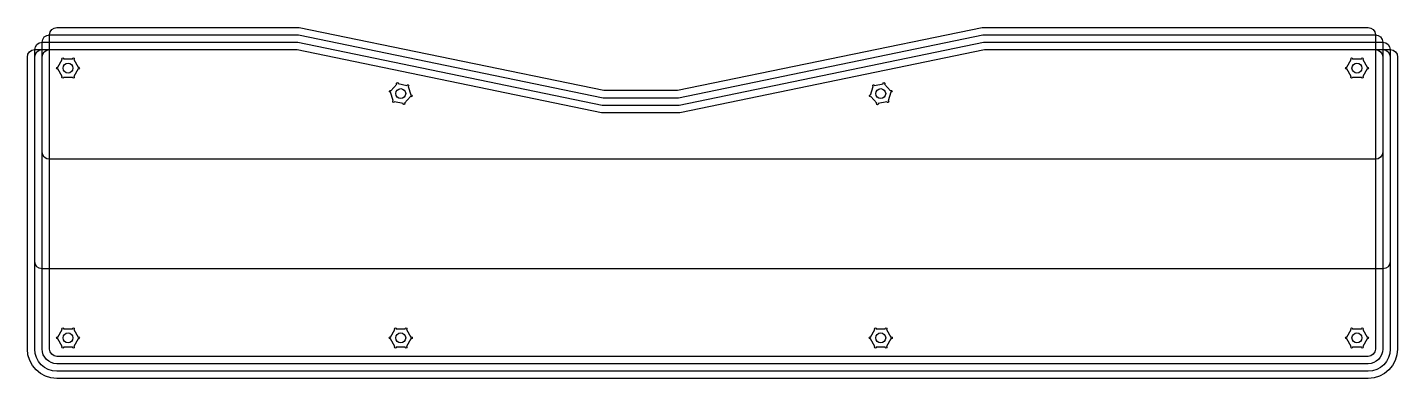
# Model space of a CAD drawing. Header units: millimetres. Extents: x 134 to 506, y -365 to -270.
import ezdxf

# ---------------------------------------------------------------- set-up
doc = ezdxf.new("R2010")
doc.units = ezdxf.units.MM
doc.header["$MEASUREMENT"] = 0
for name, color, linetype, lineweight in [('Feet 1', 7, 'Continuous', 0), ('Feet 2', 7, 'Continuous', 0), ('Middle', 7, 'Continuous', 0), ('Top 1', 7, 'Continuous', 0), ('Top 2', 7, 'Continuous', 0), ('Top 3', 7, 'Continuous', 0)]:
    doc.layers.add(name, color=color, linetype=linetype, lineweight=lineweight)

msp = doc.modelspace()

# ---------------------------------------------------------------- linework, layer by layer
at = {"layer": 'Feet 1', "color": 18, "lineweight": 25, "true_color": 0x000000}
for centre in [(145.43, -280.8), (494.52, -280.8), (235.53, -287.7), (365.53, -287.71)]:
    msp.add_circle(centre, 1.35, dxfattribs=at)
msp.add_open_spline([(501.52, -275.8), (501.52, -275.8), (393.61, -275.8), (393.61, -275.8), (393.61, -275.8), (311.14, -292.8), (311.14, -292.8), (311.14, -292.8), (289.92, -292.8), (289.92, -292.8), (289.92, -292.8), (207.46, -275.8), (207.46, -275.8), (207.46, -275.8), (138.43, -275.8), (138.43, -275.8), (137.33, -275.8), (136.43, -276.69), (136.43, -277.8), (136.43, -277.8), (136.43, -333.13), (136.43, -333.13), (136.43, -334.24), (137.33, -335.13), (138.43, -335.13), (138.43, -335.13), (501.52, -335.13), (501.52, -335.13), (502.63, -335.13), (503.52, -334.24), (503.52, -333.13), (503.52, -333.13), (503.52, -277.8), (503.52, -277.8), (503.52, -276.69), (502.63, -275.8), (501.52, -275.8)], degree=3, knots=[0, 0, 0, 0, 1, 1, 1, 2, 2, 2, 3, 3, 3, 4, 4, 4, 5, 5, 5, 6, 6, 6, 7, 7, 7, 8, 8, 8, 9, 9, 9, 10, 10, 10, 11, 11, 11, 12, 12, 12, 12], dxfattribs=at)
at = {"layer": 'Feet 2', "color": 18, "lineweight": 25, "true_color": 0x000000}
for centre in [(145.43, -280.8), (494.52, -280.8), (235.53, -287.7), (365.53, -287.71)]:
    msp.add_circle(centre, 1.35, dxfattribs=at)
msp.add_open_spline([(499.52, -275.8), (499.52, -275.8), (393.61, -275.8), (393.61, -275.8), (393.61, -275.8), (311.14, -292.8), (311.14, -292.8), (311.14, -292.8), (289.92, -292.8), (289.92, -292.8), (289.92, -292.8), (207.46, -275.8), (207.46, -275.8), (207.46, -275.8), (140.43, -275.8), (140.43, -275.8), (139.33, -275.8), (138.43, -276.69), (138.43, -277.8), (138.43, -277.8), (138.43, -303.46), (138.43, -303.46), (138.43, -304.57), (139.33, -305.46), (140.43, -305.46), (140.43, -305.46), (499.52, -305.46), (499.52, -305.46), (500.63, -305.46), (501.52, -304.57), (501.52, -303.46), (501.52, -303.46), (501.52, -277.8), (501.52, -277.8), (501.52, -276.69), (500.63, -275.8), (499.52, -275.8)], degree=3, knots=[0, 0, 0, 0, 1, 1, 1, 2, 2, 2, 3, 3, 3, 4, 4, 4, 5, 5, 5, 6, 6, 6, 7, 7, 7, 8, 8, 8, 9, 9, 9, 10, 10, 10, 11, 11, 11, 12, 12, 12, 12], dxfattribs=at)
at = {"layer": 'Middle', "color": 18, "lineweight": 25, "true_color": 0x000000}
for centre in [(145.43, -280.8), (494.52, -280.8), (235.53, -287.7), (365.53, -287.71), (145.43, -353.8), (235.53, -353.8), (365.53, -353.8), (494.52, -353.8)]:
    msp.add_circle(centre, 1.35, dxfattribs=at)
msp.add_open_spline([(503.52, -275.8), (503.52, -275.8), (393.61, -275.8), (393.61, -275.8), (393.61, -275.8), (311.14, -292.8), (311.14, -292.8), (311.14, -292.8), (289.92, -292.8), (289.92, -292.8), (289.92, -292.8), (207.46, -275.8), (207.46, -275.8), (207.46, -275.8), (136.43, -275.8), (136.43, -275.8), (135.33, -275.8), (134.43, -276.69), (134.43, -277.8), (134.43, -277.8), (134.43, -356.8), (134.43, -356.8), (134.43, -361.22), (138.02, -364.8), (142.43, -364.8), (142.43, -364.8), (497.52, -364.8), (497.52, -364.8), (501.94, -364.8), (505.52, -361.22), (505.52, -356.8), (505.52, -356.8), (505.52, -277.8), (505.52, -277.8), (505.52, -276.69), (504.63, -275.8), (503.52, -275.8)], degree=3, knots=[0, 0, 0, 0, 1, 1, 1, 2, 2, 2, 3, 3, 3, 4, 4, 4, 5, 5, 5, 6, 6, 6, 7, 7, 7, 8, 8, 8, 9, 9, 9, 10, 10, 10, 11, 11, 11, 12, 12, 12, 12], dxfattribs=at)
at = {"layer": 'Top 1', "color": 18, "lineweight": 25, "true_color": 0x000000}
for centre in [(145.43, -280.8), (494.52, -280.8), (235.53, -287.7), (365.53, -287.71), (145.43, -353.8), (235.53, -353.8), (365.53, -353.8), (494.52, -353.8)]:
    msp.add_circle(centre, 1.35, dxfattribs=at)
msp.add_open_spline([(497.52, -269.8), (497.52, -269.8), (392.99, -269.8), (392.99, -269.8), (392.99, -269.8), (310.53, -286.8), (310.53, -286.8), (310.53, -286.8), (290.53, -286.8), (290.53, -286.8), (290.53, -286.8), (208.07, -269.8), (208.07, -269.8), (208.07, -269.8), (142.43, -269.8), (142.43, -269.8), (141.33, -269.8), (140.43, -270.69), (140.43, -271.8), (140.43, -271.8), (140.43, -356.8), (140.43, -356.8), (140.43, -357.9), (141.33, -358.8), (142.43, -358.8), (142.43, -358.8), (497.52, -358.8), (497.52, -358.8), (498.63, -358.8), (499.52, -357.9), (499.52, -356.8), (499.52, -356.8), (499.52, -271.8), (499.52, -271.8), (499.52, -270.69), (498.63, -269.8), (497.52, -269.8)], degree=3, knots=[0, 0, 0, 0, 1, 1, 1, 2, 2, 2, 3, 3, 3, 4, 4, 4, 5, 5, 5, 6, 6, 6, 7, 7, 7, 8, 8, 8, 9, 9, 9, 10, 10, 10, 11, 11, 11, 12, 12, 12, 12], dxfattribs=at)
at = {"layer": 'Top 2', "color": 18, "lineweight": 25, "true_color": 0x000000}
for points, knots in [([(499.52, -271.8), (499.52, -271.8), (393.2, -271.8), (393.2, -271.8), (393.2, -271.8), (310.74, -288.8), (310.74, -288.8), (310.74, -288.8), (290.33, -288.8), (290.33, -288.8), (290.33, -288.8), (207.87, -271.8), (207.87, -271.8), (207.87, -271.8), (140.43, -271.8), (140.43, -271.8), (139.33, -271.8), (138.43, -272.69), (138.43, -273.8), (138.43, -273.8), (138.43, -356.8), (138.43, -356.8), (138.43, -359.01), (140.23, -360.8), (142.43, -360.8), (142.43, -360.8), (497.52, -360.8), (497.52, -360.8), (499.73, -360.8), (501.52, -359.01), (501.52, -356.8), (501.52, -356.8), (501.52, -273.8), (501.52, -273.8), (501.52, -272.69), (500.63, -271.8), (499.52, -271.8)], [0, 0, 0, 0, 1, 1, 1, 2, 2, 2, 3, 3, 3, 4, 4, 4, 5, 5, 5, 6, 6, 6, 7, 7, 7, 8, 8, 8, 9, 9, 9, 10, 10, 10, 11, 11, 11, 12, 12, 12, 12]), ([(148.32, -280.55), (148.28, -280.55), (148.24, -280.56), (148.2, -280.58), (148.2, -280.58), (147, -278.51), (147, -278.51), (147.08, -278.47), (147.13, -278.39), (147.13, -278.3), (147.13, -278.16), (147.02, -278.05), (146.88, -278.05), (146.74, -278.05), (146.63, -278.16), (146.63, -278.3), (146.63, -278.3), (144.24, -278.3), (144.24, -278.3), (144.24, -278.16), (144.13, -278.05), (143.99, -278.05), (143.85, -278.05), (143.74, -278.16), (143.74, -278.3), (143.74, -278.39), (143.79, -278.47), (143.87, -278.51), (143.87, -278.51), (142.67, -280.58), (142.67, -280.58), (142.63, -280.56), (142.59, -280.55), (142.55, -280.55), (142.41, -280.55), (142.3, -280.66), (142.3, -280.8), (142.3, -280.94), (142.41, -281.05), (142.55, -281.05), (142.59, -281.05), (142.63, -281.03), (142.67, -281.01), (142.67, -281.01), (143.87, -283.08), (143.87, -283.08), (143.79, -283.13), (143.74, -283.21), (143.74, -283.3), (143.74, -283.44), (143.85, -283.55), (143.99, -283.55), (144.13, -283.55), (144.24, -283.44), (144.24, -283.3), (144.24, -283.3), (146.63, -283.3), (146.63, -283.3), (146.63, -283.44), (146.74, -283.55), (146.88, -283.55), (147.02, -283.55), (147.13, -283.44), (147.13, -283.3), (147.13, -283.21), (147.08, -283.13), (147, -283.08), (147, -283.08), (148.2, -281.01), (148.2, -281.01), (148.24, -281.03), (148.28, -281.05), (148.32, -281.05), (148.46, -281.05), (148.57, -280.94), (148.57, -280.8), (148.57, -280.66), (148.46, -280.55), (148.32, -280.55)], [0, 0, 0, 0, 1, 1, 1, 2, 2, 2, 3, 3, 3, 4, 4, 4, 5, 5, 5, 6, 6, 6, 7, 7, 7, 8, 8, 8, 9, 9, 9, 10, 10, 10, 11, 11, 11, 12, 12, 12, 13, 13, 13, 14, 14, 14, 15, 15, 15, 16, 16, 16, 17, 17, 17, 18, 18, 18, 19, 19, 19, 20, 20, 20, 21, 21, 21, 22, 22, 22, 23, 23, 23, 24, 24, 24, 25, 25, 25, 26, 26, 26, 26]), ([(497.41, -280.55), (497.36, -280.55), (497.32, -280.56), (497.29, -280.58), (497.29, -280.58), (496.09, -278.51), (496.09, -278.51), (496.16, -278.47), (496.22, -278.39), (496.22, -278.3), (496.22, -278.16), (496.1, -278.05), (495.97, -278.05), (495.83, -278.05), (495.72, -278.16), (495.72, -278.3), (495.72, -278.3), (493.33, -278.3), (493.33, -278.3), (493.33, -278.16), (493.22, -278.05), (493.08, -278.05), (492.94, -278.05), (492.83, -278.16), (492.83, -278.3), (492.83, -278.39), (492.88, -278.47), (492.96, -278.51), (492.96, -278.51), (491.76, -280.58), (491.76, -280.58), (491.72, -280.56), (491.68, -280.55), (491.64, -280.55), (491.5, -280.55), (491.39, -280.66), (491.39, -280.8), (491.39, -280.94), (491.5, -281.05), (491.64, -281.05), (491.68, -281.05), (491.72, -281.03), (491.76, -281.01), (491.76, -281.01), (492.96, -283.08), (492.96, -283.08), (492.88, -283.13), (492.83, -283.21), (492.83, -283.3), (492.83, -283.44), (492.94, -283.55), (493.08, -283.55), (493.22, -283.55), (493.33, -283.44), (493.33, -283.3), (493.33, -283.3), (495.72, -283.3), (495.72, -283.3), (495.72, -283.44), (495.83, -283.55), (495.97, -283.55), (496.1, -283.55), (496.22, -283.44), (496.22, -283.3), (496.22, -283.21), (496.16, -283.13), (496.09, -283.08), (496.09, -283.08), (497.29, -281.01), (497.29, -281.01), (497.32, -281.03), (497.36, -281.05), (497.41, -281.05), (497.55, -281.05), (497.66, -280.94), (497.66, -280.8), (497.66, -280.66), (497.55, -280.55), (497.41, -280.55)], [0, 0, 0, 0, 1, 1, 1, 2, 2, 2, 3, 3, 3, 4, 4, 4, 5, 5, 5, 6, 6, 6, 7, 7, 7, 8, 8, 8, 9, 9, 9, 10, 10, 10, 11, 11, 11, 12, 12, 12, 13, 13, 13, 14, 14, 14, 15, 15, 15, 16, 16, 16, 17, 17, 17, 18, 18, 18, 19, 19, 19, 20, 20, 20, 21, 21, 21, 22, 22, 22, 23, 23, 23, 24, 24, 24, 25, 25, 25, 26, 26, 26, 26]), ([(238.41, -288.06), (238.36, -288.05), (238.32, -288.05), (238.28, -288.07), (238.28, -288.07), (237.54, -285.79), (237.54, -285.79), (237.62, -285.76), (237.69, -285.7), (237.71, -285.61), (237.74, -285.47), (237.65, -285.34), (237.52, -285.31), (237.38, -285.28), (237.25, -285.37), (237.22, -285.5), (237.22, -285.5), (234.88, -285.01), (234.88, -285.01), (234.91, -284.87), (234.83, -284.74), (234.69, -284.71), (234.56, -284.68), (234.42, -284.77), (234.4, -284.9), (234.38, -284.99), (234.41, -285.08), (234.48, -285.14), (234.48, -285.14), (232.87, -286.92), (232.87, -286.92), (232.84, -286.89), (232.8, -286.87), (232.76, -286.86), (232.63, -286.83), (232.49, -286.91), (232.46, -287.05), (232.43, -287.18), (232.52, -287.32), (232.66, -287.35), (232.7, -287.36), (232.74, -287.35), (232.78, -287.34), (232.78, -287.34), (233.52, -289.61), (233.52, -289.61), (233.44, -289.64), (233.37, -289.7), (233.36, -289.79), (233.33, -289.93), (233.41, -290.06), (233.55, -290.09), (233.68, -290.12), (233.82, -290.03), (233.84, -289.9), (233.84, -289.9), (236.18, -290.4), (236.18, -290.4), (236.15, -290.53), (236.24, -290.66), (236.37, -290.69), (236.51, -290.72), (236.64, -290.63), (236.67, -290.5), (236.69, -290.41), (236.65, -290.32), (236.59, -290.26), (236.59, -290.26), (238.19, -288.48), (238.19, -288.48), (238.22, -288.51), (238.26, -288.54), (238.3, -288.55), (238.44, -288.57), (238.57, -288.49), (238.6, -288.35), (238.63, -288.22), (238.54, -288.09), (238.41, -288.06)], [0, 0, 0, 0, 1, 1, 1, 2, 2, 2, 3, 3, 3, 4, 4, 4, 5, 5, 5, 6, 6, 6, 7, 7, 7, 8, 8, 8, 9, 9, 9, 10, 10, 10, 11, 11, 11, 12, 12, 12, 13, 13, 13, 14, 14, 14, 15, 15, 15, 16, 16, 16, 17, 17, 17, 18, 18, 18, 19, 19, 19, 20, 20, 20, 21, 21, 21, 22, 22, 22, 23, 23, 23, 24, 24, 24, 25, 25, 25, 26, 26, 26, 26]), ([(368.3, -286.86), (368.26, -286.87), (368.22, -286.9), (368.19, -286.93), (368.19, -286.93), (366.59, -285.15), (366.59, -285.15), (366.65, -285.09), (366.69, -285), (366.67, -284.91), (366.64, -284.78), (366.51, -284.69), (366.37, -284.72), (366.24, -284.75), (366.15, -284.88), (366.18, -285.02), (366.18, -285.02), (363.84, -285.51), (363.84, -285.51), (363.82, -285.38), (363.68, -285.29), (363.55, -285.32), (363.41, -285.35), (363.33, -285.48), (363.36, -285.62), (363.37, -285.71), (363.44, -285.77), (363.52, -285.8), (363.52, -285.8), (362.78, -288.08), (362.78, -288.08), (362.74, -288.06), (362.7, -288.06), (362.66, -288.06), (362.52, -288.09), (362.43, -288.23), (362.46, -288.36), (362.49, -288.5), (362.63, -288.58), (362.76, -288.55), (362.8, -288.54), (362.84, -288.52), (362.87, -288.49), (362.87, -288.49), (364.48, -290.27), (364.48, -290.27), (364.41, -290.33), (364.38, -290.42), (364.4, -290.51), (364.42, -290.64), (364.56, -290.73), (364.69, -290.7), (364.83, -290.67), (364.91, -290.54), (364.88, -290.4), (364.88, -290.4), (367.22, -289.91), (367.22, -289.91), (367.25, -290.04), (367.38, -290.13), (367.52, -290.1), (367.65, -290.07), (367.74, -289.94), (367.71, -289.8), (367.69, -289.71), (367.62, -289.65), (367.54, -289.62), (367.54, -289.62), (368.28, -287.34), (368.28, -287.34), (368.32, -287.36), (368.36, -287.36), (368.41, -287.35), (368.54, -287.32), (368.63, -287.19), (368.6, -287.06), (368.57, -286.92), (368.44, -286.84), (368.3, -286.86)], [0, 0, 0, 0, 1, 1, 1, 2, 2, 2, 3, 3, 3, 4, 4, 4, 5, 5, 5, 6, 6, 6, 7, 7, 7, 8, 8, 8, 9, 9, 9, 10, 10, 10, 11, 11, 11, 12, 12, 12, 13, 13, 13, 14, 14, 14, 15, 15, 15, 16, 16, 16, 17, 17, 17, 18, 18, 18, 19, 19, 19, 20, 20, 20, 21, 21, 21, 22, 22, 22, 23, 23, 23, 24, 24, 24, 25, 25, 25, 26, 26, 26, 26]), ([(148.32, -353.55), (148.28, -353.55), (148.24, -353.56), (148.2, -353.58), (148.2, -353.58), (147, -351.51), (147, -351.51), (147.08, -351.47), (147.13, -351.39), (147.13, -351.3), (147.13, -351.16), (147.02, -351.05), (146.88, -351.05), (146.74, -351.05), (146.63, -351.16), (146.63, -351.3), (146.63, -351.3), (144.24, -351.3), (144.24, -351.3), (144.24, -351.16), (144.13, -351.05), (143.99, -351.05), (143.85, -351.05), (143.74, -351.16), (143.74, -351.3), (143.74, -351.39), (143.79, -351.47), (143.87, -351.51), (143.87, -351.51), (142.67, -353.58), (142.67, -353.58), (142.63, -353.56), (142.59, -353.55), (142.55, -353.55), (142.41, -353.55), (142.3, -353.66), (142.3, -353.8), (142.3, -353.94), (142.41, -354.05), (142.55, -354.05), (142.59, -354.05), (142.63, -354.03), (142.67, -354.01), (142.67, -354.01), (143.87, -356.08), (143.87, -356.08), (143.79, -356.13), (143.74, -356.21), (143.74, -356.3), (143.74, -356.44), (143.85, -356.55), (143.99, -356.55), (144.13, -356.55), (144.24, -356.44), (144.24, -356.3), (144.24, -356.3), (146.63, -356.3), (146.63, -356.3), (146.63, -356.44), (146.74, -356.55), (146.88, -356.55), (147.02, -356.55), (147.13, -356.44), (147.13, -356.3), (147.13, -356.21), (147.08, -356.13), (147, -356.08), (147, -356.08), (148.2, -354.01), (148.2, -354.01), (148.24, -354.03), (148.28, -354.05), (148.32, -354.05), (148.46, -354.05), (148.57, -353.94), (148.57, -353.8), (148.57, -353.66), (148.46, -353.55), (148.32, -353.55)], [0, 0, 0, 0, 1, 1, 1, 2, 2, 2, 3, 3, 3, 4, 4, 4, 5, 5, 5, 6, 6, 6, 7, 7, 7, 8, 8, 8, 9, 9, 9, 10, 10, 10, 11, 11, 11, 12, 12, 12, 13, 13, 13, 14, 14, 14, 15, 15, 15, 16, 16, 16, 17, 17, 17, 18, 18, 18, 19, 19, 19, 20, 20, 20, 21, 21, 21, 22, 22, 22, 23, 23, 23, 24, 24, 24, 25, 25, 25, 26, 26, 26, 26]), ([(238.42, -353.55), (238.37, -353.55), (238.33, -353.56), (238.3, -353.58), (238.3, -353.58), (237.1, -351.51), (237.1, -351.51), (237.17, -351.47), (237.23, -351.39), (237.23, -351.3), (237.23, -351.16), (237.11, -351.05), (236.98, -351.05), (236.84, -351.05), (236.73, -351.16), (236.73, -351.3), (236.73, -351.3), (234.34, -351.3), (234.34, -351.3), (234.34, -351.16), (234.23, -351.05), (234.09, -351.05), (233.95, -351.05), (233.84, -351.16), (233.84, -351.3), (233.84, -351.39), (233.89, -351.47), (233.97, -351.51), (233.97, -351.51), (232.77, -353.58), (232.77, -353.58), (232.73, -353.56), (232.69, -353.55), (232.65, -353.55), (232.51, -353.55), (232.4, -353.66), (232.4, -353.8), (232.4, -353.94), (232.51, -354.05), (232.65, -354.05), (232.69, -354.05), (232.73, -354.03), (232.77, -354.01), (232.77, -354.01), (233.97, -356.08), (233.97, -356.08), (233.89, -356.13), (233.84, -356.21), (233.84, -356.3), (233.84, -356.44), (233.95, -356.55), (234.09, -356.55), (234.23, -356.55), (234.34, -356.44), (234.34, -356.3), (234.34, -356.3), (236.73, -356.3), (236.73, -356.3), (236.73, -356.44), (236.84, -356.55), (236.98, -356.55), (237.11, -356.55), (237.23, -356.44), (237.23, -356.3), (237.23, -356.21), (237.17, -356.13), (237.1, -356.08), (237.1, -356.08), (238.3, -354.01), (238.3, -354.01), (238.33, -354.03), (238.37, -354.05), (238.42, -354.05), (238.56, -354.05), (238.67, -353.94), (238.67, -353.8), (238.67, -353.66), (238.56, -353.55), (238.42, -353.55)], [0, 0, 0, 0, 1, 1, 1, 2, 2, 2, 3, 3, 3, 4, 4, 4, 5, 5, 5, 6, 6, 6, 7, 7, 7, 8, 8, 8, 9, 9, 9, 10, 10, 10, 11, 11, 11, 12, 12, 12, 13, 13, 13, 14, 14, 14, 15, 15, 15, 16, 16, 16, 17, 17, 17, 18, 18, 18, 19, 19, 19, 20, 20, 20, 21, 21, 21, 22, 22, 22, 23, 23, 23, 24, 24, 24, 25, 25, 25, 26, 26, 26, 26]), ([(368.42, -353.55), (368.37, -353.55), (368.33, -353.56), (368.3, -353.58), (368.3, -353.58), (367.1, -351.51), (367.1, -351.51), (367.17, -351.47), (367.23, -351.39), (367.23, -351.3), (367.23, -351.16), (367.11, -351.05), (366.98, -351.05), (366.84, -351.05), (366.73, -351.16), (366.73, -351.3), (366.73, -351.3), (364.34, -351.3), (364.34, -351.3), (364.34, -351.16), (364.23, -351.05), (364.09, -351.05), (363.95, -351.05), (363.84, -351.16), (363.84, -351.3), (363.84, -351.39), (363.89, -351.47), (363.97, -351.51), (363.97, -351.51), (362.77, -353.58), (362.77, -353.58), (362.73, -353.56), (362.69, -353.55), (362.65, -353.55), (362.51, -353.55), (362.4, -353.66), (362.4, -353.8), (362.4, -353.94), (362.51, -354.05), (362.65, -354.05), (362.69, -354.05), (362.73, -354.03), (362.77, -354.01), (362.77, -354.01), (363.97, -356.08), (363.97, -356.08), (363.89, -356.13), (363.84, -356.21), (363.84, -356.3), (363.84, -356.44), (363.95, -356.55), (364.09, -356.55), (364.23, -356.55), (364.34, -356.44), (364.34, -356.3), (364.34, -356.3), (366.73, -356.3), (366.73, -356.3), (366.73, -356.44), (366.84, -356.55), (366.98, -356.55), (367.11, -356.55), (367.23, -356.44), (367.23, -356.3), (367.23, -356.21), (367.17, -356.13), (367.1, -356.08), (367.1, -356.08), (368.3, -354.01), (368.3, -354.01), (368.33, -354.03), (368.37, -354.05), (368.42, -354.05), (368.56, -354.05), (368.67, -353.94), (368.67, -353.8), (368.67, -353.66), (368.56, -353.55), (368.42, -353.55)], [0, 0, 0, 0, 1, 1, 1, 2, 2, 2, 3, 3, 3, 4, 4, 4, 5, 5, 5, 6, 6, 6, 7, 7, 7, 8, 8, 8, 9, 9, 9, 10, 10, 10, 11, 11, 11, 12, 12, 12, 13, 13, 13, 14, 14, 14, 15, 15, 15, 16, 16, 16, 17, 17, 17, 18, 18, 18, 19, 19, 19, 20, 20, 20, 21, 21, 21, 22, 22, 22, 23, 23, 23, 24, 24, 24, 25, 25, 25, 26, 26, 26, 26]), ([(497.41, -353.55), (497.36, -353.55), (497.32, -353.56), (497.29, -353.58), (497.29, -353.58), (496.09, -351.51), (496.09, -351.51), (496.16, -351.47), (496.22, -351.39), (496.22, -351.3), (496.22, -351.16), (496.1, -351.05), (495.97, -351.05), (495.83, -351.05), (495.72, -351.16), (495.72, -351.3), (495.72, -351.3), (493.33, -351.3), (493.33, -351.3), (493.33, -351.16), (493.22, -351.05), (493.08, -351.05), (492.94, -351.05), (492.83, -351.16), (492.83, -351.3), (492.83, -351.39), (492.88, -351.47), (492.96, -351.51), (492.96, -351.51), (491.76, -353.58), (491.76, -353.58), (491.72, -353.56), (491.68, -353.55), (491.64, -353.55), (491.5, -353.55), (491.39, -353.66), (491.39, -353.8), (491.39, -353.94), (491.5, -354.05), (491.64, -354.05), (491.68, -354.05), (491.72, -354.03), (491.76, -354.01), (491.76, -354.01), (492.96, -356.08), (492.96, -356.08), (492.88, -356.13), (492.83, -356.21), (492.83, -356.3), (492.83, -356.44), (492.94, -356.55), (493.08, -356.55), (493.22, -356.55), (493.33, -356.44), (493.33, -356.3), (493.33, -356.3), (495.72, -356.3), (495.72, -356.3), (495.72, -356.44), (495.83, -356.55), (495.97, -356.55), (496.1, -356.55), (496.22, -356.44), (496.22, -356.3), (496.22, -356.21), (496.16, -356.13), (496.09, -356.08), (496.09, -356.08), (497.29, -354.01), (497.29, -354.01), (497.32, -354.03), (497.36, -354.05), (497.41, -354.05), (497.55, -354.05), (497.66, -353.94), (497.66, -353.8), (497.66, -353.66), (497.55, -353.55), (497.41, -353.55)], [0, 0, 0, 0, 1, 1, 1, 2, 2, 2, 3, 3, 3, 4, 4, 4, 5, 5, 5, 6, 6, 6, 7, 7, 7, 8, 8, 8, 9, 9, 9, 10, 10, 10, 11, 11, 11, 12, 12, 12, 13, 13, 13, 14, 14, 14, 15, 15, 15, 16, 16, 16, 17, 17, 17, 18, 18, 18, 19, 19, 19, 20, 20, 20, 21, 21, 21, 22, 22, 22, 23, 23, 23, 24, 24, 24, 25, 25, 25, 26, 26, 26, 26])]:
    msp.add_open_spline(points, degree=3, knots=knots, dxfattribs=at)
at = {"layer": 'Top 3', "color": 18, "lineweight": 25, "true_color": 0x000000}
for points, knots in [([(501.52, -273.8), (501.52, -273.8), (393.4, -273.8), (393.4, -273.8), (393.4, -273.8), (310.94, -290.8), (310.94, -290.8), (310.94, -290.8), (290.12, -290.8), (290.12, -290.8), (290.12, -290.8), (207.66, -273.8), (207.66, -273.8), (207.66, -273.8), (138.43, -273.8), (138.43, -273.8), (137.33, -273.8), (136.43, -274.69), (136.43, -275.8), (136.43, -275.8), (136.43, -356.8), (136.43, -356.8), (136.43, -360.11), (139.12, -362.8), (142.43, -362.8), (142.43, -362.8), (497.52, -362.8), (497.52, -362.8), (500.84, -362.8), (503.52, -360.11), (503.52, -356.8), (503.52, -356.8), (503.52, -275.8), (503.52, -275.8), (503.52, -274.69), (502.63, -273.8), (501.52, -273.8)], [0, 0, 0, 0, 1, 1, 1, 2, 2, 2, 3, 3, 3, 4, 4, 4, 5, 5, 5, 6, 6, 6, 7, 7, 7, 8, 8, 8, 9, 9, 9, 10, 10, 10, 11, 11, 11, 12, 12, 12, 12]), ([(148.32, -280.55), (148.28, -280.55), (148.24, -280.56), (148.2, -280.58), (148.2, -280.58), (147, -278.51), (147, -278.51), (147.08, -278.47), (147.13, -278.39), (147.13, -278.3), (147.13, -278.16), (147.02, -278.05), (146.88, -278.05), (146.74, -278.05), (146.63, -278.16), (146.63, -278.3), (146.63, -278.3), (144.24, -278.3), (144.24, -278.3), (144.24, -278.16), (144.13, -278.05), (143.99, -278.05), (143.85, -278.05), (143.74, -278.16), (143.74, -278.3), (143.74, -278.39), (143.79, -278.47), (143.87, -278.51), (143.87, -278.51), (142.67, -280.58), (142.67, -280.58), (142.63, -280.56), (142.59, -280.55), (142.55, -280.55), (142.41, -280.55), (142.3, -280.66), (142.3, -280.8), (142.3, -280.94), (142.41, -281.05), (142.55, -281.05), (142.59, -281.05), (142.63, -281.03), (142.67, -281.01), (142.67, -281.01), (143.87, -283.08), (143.87, -283.08), (143.79, -283.13), (143.74, -283.21), (143.74, -283.3), (143.74, -283.44), (143.85, -283.55), (143.99, -283.55), (144.13, -283.55), (144.24, -283.44), (144.24, -283.3), (144.24, -283.3), (146.63, -283.3), (146.63, -283.3), (146.63, -283.44), (146.74, -283.55), (146.88, -283.55), (147.02, -283.55), (147.13, -283.44), (147.13, -283.3), (147.13, -283.21), (147.08, -283.13), (147, -283.08), (147, -283.08), (148.2, -281.01), (148.2, -281.01), (148.24, -281.03), (148.28, -281.05), (148.32, -281.05), (148.46, -281.05), (148.57, -280.94), (148.57, -280.8), (148.57, -280.66), (148.46, -280.55), (148.32, -280.55)], [0, 0, 0, 0, 1, 1, 1, 2, 2, 2, 3, 3, 3, 4, 4, 4, 5, 5, 5, 6, 6, 6, 7, 7, 7, 8, 8, 8, 9, 9, 9, 10, 10, 10, 11, 11, 11, 12, 12, 12, 13, 13, 13, 14, 14, 14, 15, 15, 15, 16, 16, 16, 17, 17, 17, 18, 18, 18, 19, 19, 19, 20, 20, 20, 21, 21, 21, 22, 22, 22, 23, 23, 23, 24, 24, 24, 25, 25, 25, 26, 26, 26, 26]), ([(497.41, -280.55), (497.36, -280.55), (497.32, -280.56), (497.29, -280.58), (497.29, -280.58), (496.09, -278.51), (496.09, -278.51), (496.16, -278.47), (496.22, -278.39), (496.22, -278.3), (496.22, -278.16), (496.1, -278.05), (495.97, -278.05), (495.83, -278.05), (495.72, -278.16), (495.72, -278.3), (495.72, -278.3), (493.33, -278.3), (493.33, -278.3), (493.33, -278.16), (493.22, -278.05), (493.08, -278.05), (492.94, -278.05), (492.83, -278.16), (492.83, -278.3), (492.83, -278.39), (492.88, -278.47), (492.96, -278.51), (492.96, -278.51), (491.76, -280.58), (491.76, -280.58), (491.72, -280.56), (491.68, -280.55), (491.64, -280.55), (491.5, -280.55), (491.39, -280.66), (491.39, -280.8), (491.39, -280.94), (491.5, -281.05), (491.64, -281.05), (491.68, -281.05), (491.72, -281.03), (491.76, -281.01), (491.76, -281.01), (492.96, -283.08), (492.96, -283.08), (492.88, -283.13), (492.83, -283.21), (492.83, -283.3), (492.83, -283.44), (492.94, -283.55), (493.08, -283.55), (493.22, -283.55), (493.33, -283.44), (493.33, -283.3), (493.33, -283.3), (495.72, -283.3), (495.72, -283.3), (495.72, -283.44), (495.83, -283.55), (495.97, -283.55), (496.1, -283.55), (496.22, -283.44), (496.22, -283.3), (496.22, -283.21), (496.16, -283.13), (496.09, -283.08), (496.09, -283.08), (497.29, -281.01), (497.29, -281.01), (497.32, -281.03), (497.36, -281.05), (497.41, -281.05), (497.55, -281.05), (497.66, -280.94), (497.66, -280.8), (497.66, -280.66), (497.55, -280.55), (497.41, -280.55)], [0, 0, 0, 0, 1, 1, 1, 2, 2, 2, 3, 3, 3, 4, 4, 4, 5, 5, 5, 6, 6, 6, 7, 7, 7, 8, 8, 8, 9, 9, 9, 10, 10, 10, 11, 11, 11, 12, 12, 12, 13, 13, 13, 14, 14, 14, 15, 15, 15, 16, 16, 16, 17, 17, 17, 18, 18, 18, 19, 19, 19, 20, 20, 20, 21, 21, 21, 22, 22, 22, 23, 23, 23, 24, 24, 24, 25, 25, 25, 26, 26, 26, 26]), ([(238.41, -288.06), (238.36, -288.05), (238.32, -288.05), (238.28, -288.07), (238.28, -288.07), (237.54, -285.79), (237.54, -285.79), (237.62, -285.76), (237.69, -285.7), (237.71, -285.61), (237.74, -285.47), (237.65, -285.34), (237.52, -285.31), (237.38, -285.28), (237.25, -285.37), (237.22, -285.5), (237.22, -285.5), (234.88, -285.01), (234.88, -285.01), (234.91, -284.87), (234.83, -284.74), (234.69, -284.71), (234.56, -284.68), (234.42, -284.77), (234.4, -284.9), (234.38, -284.99), (234.41, -285.08), (234.48, -285.14), (234.48, -285.14), (232.87, -286.92), (232.87, -286.92), (232.84, -286.89), (232.8, -286.87), (232.76, -286.86), (232.63, -286.83), (232.49, -286.91), (232.46, -287.05), (232.43, -287.18), (232.52, -287.32), (232.66, -287.35), (232.7, -287.36), (232.74, -287.35), (232.78, -287.34), (232.78, -287.34), (233.52, -289.61), (233.52, -289.61), (233.44, -289.64), (233.37, -289.7), (233.36, -289.79), (233.33, -289.93), (233.41, -290.06), (233.55, -290.09), (233.68, -290.12), (233.82, -290.03), (233.84, -289.9), (233.84, -289.9), (236.18, -290.4), (236.18, -290.4), (236.15, -290.53), (236.24, -290.66), (236.37, -290.69), (236.51, -290.72), (236.64, -290.63), (236.67, -290.5), (236.69, -290.41), (236.65, -290.32), (236.59, -290.26), (236.59, -290.26), (238.19, -288.48), (238.19, -288.48), (238.22, -288.51), (238.26, -288.54), (238.3, -288.55), (238.44, -288.57), (238.57, -288.49), (238.6, -288.35), (238.63, -288.22), (238.54, -288.09), (238.41, -288.06)], [0, 0, 0, 0, 1, 1, 1, 2, 2, 2, 3, 3, 3, 4, 4, 4, 5, 5, 5, 6, 6, 6, 7, 7, 7, 8, 8, 8, 9, 9, 9, 10, 10, 10, 11, 11, 11, 12, 12, 12, 13, 13, 13, 14, 14, 14, 15, 15, 15, 16, 16, 16, 17, 17, 17, 18, 18, 18, 19, 19, 19, 20, 20, 20, 21, 21, 21, 22, 22, 22, 23, 23, 23, 24, 24, 24, 25, 25, 25, 26, 26, 26, 26]), ([(368.3, -286.86), (368.26, -286.87), (368.22, -286.9), (368.19, -286.93), (368.19, -286.93), (366.59, -285.15), (366.59, -285.15), (366.65, -285.09), (366.69, -285), (366.67, -284.91), (366.64, -284.78), (366.51, -284.69), (366.37, -284.72), (366.24, -284.75), (366.15, -284.88), (366.18, -285.02), (366.18, -285.02), (363.84, -285.51), (363.84, -285.51), (363.82, -285.38), (363.68, -285.29), (363.55, -285.32), (363.41, -285.35), (363.33, -285.48), (363.36, -285.62), (363.37, -285.71), (363.44, -285.77), (363.52, -285.8), (363.52, -285.8), (362.78, -288.08), (362.78, -288.08), (362.74, -288.06), (362.7, -288.06), (362.66, -288.06), (362.52, -288.09), (362.43, -288.23), (362.46, -288.36), (362.49, -288.5), (362.63, -288.58), (362.76, -288.55), (362.8, -288.54), (362.84, -288.52), (362.87, -288.49), (362.87, -288.49), (364.48, -290.27), (364.48, -290.27), (364.41, -290.33), (364.38, -290.42), (364.4, -290.51), (364.42, -290.64), (364.56, -290.73), (364.69, -290.7), (364.83, -290.67), (364.91, -290.54), (364.88, -290.4), (364.88, -290.4), (367.22, -289.91), (367.22, -289.91), (367.25, -290.04), (367.38, -290.13), (367.52, -290.1), (367.65, -290.07), (367.74, -289.94), (367.71, -289.8), (367.69, -289.71), (367.62, -289.65), (367.54, -289.62), (367.54, -289.62), (368.28, -287.34), (368.28, -287.34), (368.32, -287.36), (368.36, -287.36), (368.41, -287.35), (368.54, -287.32), (368.63, -287.19), (368.6, -287.06), (368.57, -286.92), (368.44, -286.84), (368.3, -286.86)], [0, 0, 0, 0, 1, 1, 1, 2, 2, 2, 3, 3, 3, 4, 4, 4, 5, 5, 5, 6, 6, 6, 7, 7, 7, 8, 8, 8, 9, 9, 9, 10, 10, 10, 11, 11, 11, 12, 12, 12, 13, 13, 13, 14, 14, 14, 15, 15, 15, 16, 16, 16, 17, 17, 17, 18, 18, 18, 19, 19, 19, 20, 20, 20, 21, 21, 21, 22, 22, 22, 23, 23, 23, 24, 24, 24, 25, 25, 25, 26, 26, 26, 26]), ([(148.32, -353.55), (148.28, -353.55), (148.24, -353.56), (148.2, -353.58), (148.2, -353.58), (147, -351.51), (147, -351.51), (147.08, -351.47), (147.13, -351.39), (147.13, -351.3), (147.13, -351.16), (147.02, -351.05), (146.88, -351.05), (146.74, -351.05), (146.63, -351.16), (146.63, -351.3), (146.63, -351.3), (144.24, -351.3), (144.24, -351.3), (144.24, -351.16), (144.13, -351.05), (143.99, -351.05), (143.85, -351.05), (143.74, -351.16), (143.74, -351.3), (143.74, -351.39), (143.79, -351.47), (143.87, -351.51), (143.87, -351.51), (142.67, -353.58), (142.67, -353.58), (142.63, -353.56), (142.59, -353.55), (142.55, -353.55), (142.41, -353.55), (142.3, -353.66), (142.3, -353.8), (142.3, -353.94), (142.41, -354.05), (142.55, -354.05), (142.59, -354.05), (142.63, -354.03), (142.67, -354.01), (142.67, -354.01), (143.87, -356.08), (143.87, -356.08), (143.79, -356.13), (143.74, -356.21), (143.74, -356.3), (143.74, -356.44), (143.85, -356.55), (143.99, -356.55), (144.13, -356.55), (144.24, -356.44), (144.24, -356.3), (144.24, -356.3), (146.63, -356.3), (146.63, -356.3), (146.63, -356.44), (146.74, -356.55), (146.88, -356.55), (147.02, -356.55), (147.13, -356.44), (147.13, -356.3), (147.13, -356.21), (147.08, -356.13), (147, -356.08), (147, -356.08), (148.2, -354.01), (148.2, -354.01), (148.24, -354.03), (148.28, -354.05), (148.32, -354.05), (148.46, -354.05), (148.57, -353.94), (148.57, -353.8), (148.57, -353.66), (148.46, -353.55), (148.32, -353.55)], [0, 0, 0, 0, 1, 1, 1, 2, 2, 2, 3, 3, 3, 4, 4, 4, 5, 5, 5, 6, 6, 6, 7, 7, 7, 8, 8, 8, 9, 9, 9, 10, 10, 10, 11, 11, 11, 12, 12, 12, 13, 13, 13, 14, 14, 14, 15, 15, 15, 16, 16, 16, 17, 17, 17, 18, 18, 18, 19, 19, 19, 20, 20, 20, 21, 21, 21, 22, 22, 22, 23, 23, 23, 24, 24, 24, 25, 25, 25, 26, 26, 26, 26]), ([(238.42, -353.55), (238.37, -353.55), (238.33, -353.56), (238.3, -353.58), (238.3, -353.58), (237.1, -351.51), (237.1, -351.51), (237.17, -351.47), (237.23, -351.39), (237.23, -351.3), (237.23, -351.16), (237.11, -351.05), (236.98, -351.05), (236.84, -351.05), (236.73, -351.16), (236.73, -351.3), (236.73, -351.3), (234.34, -351.3), (234.34, -351.3), (234.34, -351.16), (234.23, -351.05), (234.09, -351.05), (233.95, -351.05), (233.84, -351.16), (233.84, -351.3), (233.84, -351.39), (233.89, -351.47), (233.97, -351.51), (233.97, -351.51), (232.77, -353.58), (232.77, -353.58), (232.73, -353.56), (232.69, -353.55), (232.65, -353.55), (232.51, -353.55), (232.4, -353.66), (232.4, -353.8), (232.4, -353.94), (232.51, -354.05), (232.65, -354.05), (232.69, -354.05), (232.73, -354.03), (232.77, -354.01), (232.77, -354.01), (233.97, -356.08), (233.97, -356.08), (233.89, -356.13), (233.84, -356.21), (233.84, -356.3), (233.84, -356.44), (233.95, -356.55), (234.09, -356.55), (234.23, -356.55), (234.34, -356.44), (234.34, -356.3), (234.34, -356.3), (236.73, -356.3), (236.73, -356.3), (236.73, -356.44), (236.84, -356.55), (236.98, -356.55), (237.11, -356.55), (237.23, -356.44), (237.23, -356.3), (237.23, -356.21), (237.17, -356.13), (237.1, -356.08), (237.1, -356.08), (238.3, -354.01), (238.3, -354.01), (238.33, -354.03), (238.37, -354.05), (238.42, -354.05), (238.56, -354.05), (238.67, -353.94), (238.67, -353.8), (238.67, -353.66), (238.56, -353.55), (238.42, -353.55)], [0, 0, 0, 0, 1, 1, 1, 2, 2, 2, 3, 3, 3, 4, 4, 4, 5, 5, 5, 6, 6, 6, 7, 7, 7, 8, 8, 8, 9, 9, 9, 10, 10, 10, 11, 11, 11, 12, 12, 12, 13, 13, 13, 14, 14, 14, 15, 15, 15, 16, 16, 16, 17, 17, 17, 18, 18, 18, 19, 19, 19, 20, 20, 20, 21, 21, 21, 22, 22, 22, 23, 23, 23, 24, 24, 24, 25, 25, 25, 26, 26, 26, 26]), ([(368.42, -353.55), (368.37, -353.55), (368.33, -353.56), (368.3, -353.58), (368.3, -353.58), (367.1, -351.51), (367.1, -351.51), (367.17, -351.47), (367.23, -351.39), (367.23, -351.3), (367.23, -351.16), (367.11, -351.05), (366.98, -351.05), (366.84, -351.05), (366.73, -351.16), (366.73, -351.3), (366.73, -351.3), (364.34, -351.3), (364.34, -351.3), (364.34, -351.16), (364.23, -351.05), (364.09, -351.05), (363.95, -351.05), (363.84, -351.16), (363.84, -351.3), (363.84, -351.39), (363.89, -351.47), (363.97, -351.51), (363.97, -351.51), (362.77, -353.58), (362.77, -353.58), (362.73, -353.56), (362.69, -353.55), (362.65, -353.55), (362.51, -353.55), (362.4, -353.66), (362.4, -353.8), (362.4, -353.94), (362.51, -354.05), (362.65, -354.05), (362.69, -354.05), (362.73, -354.03), (362.77, -354.01), (362.77, -354.01), (363.97, -356.08), (363.97, -356.08), (363.89, -356.13), (363.84, -356.21), (363.84, -356.3), (363.84, -356.44), (363.95, -356.55), (364.09, -356.55), (364.23, -356.55), (364.34, -356.44), (364.34, -356.3), (364.34, -356.3), (366.73, -356.3), (366.73, -356.3), (366.73, -356.44), (366.84, -356.55), (366.98, -356.55), (367.11, -356.55), (367.23, -356.44), (367.23, -356.3), (367.23, -356.21), (367.17, -356.13), (367.1, -356.08), (367.1, -356.08), (368.3, -354.01), (368.3, -354.01), (368.33, -354.03), (368.37, -354.05), (368.42, -354.05), (368.56, -354.05), (368.67, -353.94), (368.67, -353.8), (368.67, -353.66), (368.56, -353.55), (368.42, -353.55)], [0, 0, 0, 0, 1, 1, 1, 2, 2, 2, 3, 3, 3, 4, 4, 4, 5, 5, 5, 6, 6, 6, 7, 7, 7, 8, 8, 8, 9, 9, 9, 10, 10, 10, 11, 11, 11, 12, 12, 12, 13, 13, 13, 14, 14, 14, 15, 15, 15, 16, 16, 16, 17, 17, 17, 18, 18, 18, 19, 19, 19, 20, 20, 20, 21, 21, 21, 22, 22, 22, 23, 23, 23, 24, 24, 24, 25, 25, 25, 26, 26, 26, 26]), ([(497.41, -353.55), (497.36, -353.55), (497.32, -353.56), (497.29, -353.58), (497.29, -353.58), (496.09, -351.51), (496.09, -351.51), (496.16, -351.47), (496.22, -351.39), (496.22, -351.3), (496.22, -351.16), (496.1, -351.05), (495.97, -351.05), (495.83, -351.05), (495.72, -351.16), (495.72, -351.3), (495.72, -351.3), (493.33, -351.3), (493.33, -351.3), (493.33, -351.16), (493.22, -351.05), (493.08, -351.05), (492.94, -351.05), (492.83, -351.16), (492.83, -351.3), (492.83, -351.39), (492.88, -351.47), (492.96, -351.51), (492.96, -351.51), (491.76, -353.58), (491.76, -353.58), (491.72, -353.56), (491.68, -353.55), (491.64, -353.55), (491.5, -353.55), (491.39, -353.66), (491.39, -353.8), (491.39, -353.94), (491.5, -354.05), (491.64, -354.05), (491.68, -354.05), (491.72, -354.03), (491.76, -354.01), (491.76, -354.01), (492.96, -356.08), (492.96, -356.08), (492.88, -356.13), (492.83, -356.21), (492.83, -356.3), (492.83, -356.44), (492.94, -356.55), (493.08, -356.55), (493.22, -356.55), (493.33, -356.44), (493.33, -356.3), (493.33, -356.3), (495.72, -356.3), (495.72, -356.3), (495.72, -356.44), (495.83, -356.55), (495.97, -356.55), (496.1, -356.55), (496.22, -356.44), (496.22, -356.3), (496.22, -356.21), (496.16, -356.13), (496.09, -356.08), (496.09, -356.08), (497.29, -354.01), (497.29, -354.01), (497.32, -354.03), (497.36, -354.05), (497.41, -354.05), (497.55, -354.05), (497.66, -353.94), (497.66, -353.8), (497.66, -353.66), (497.55, -353.55), (497.41, -353.55)], [0, 0, 0, 0, 1, 1, 1, 2, 2, 2, 3, 3, 3, 4, 4, 4, 5, 5, 5, 6, 6, 6, 7, 7, 7, 8, 8, 8, 9, 9, 9, 10, 10, 10, 11, 11, 11, 12, 12, 12, 13, 13, 13, 14, 14, 14, 15, 15, 15, 16, 16, 16, 17, 17, 17, 18, 18, 18, 19, 19, 19, 20, 20, 20, 21, 21, 21, 22, 22, 22, 23, 23, 23, 24, 24, 24, 25, 25, 25, 26, 26, 26, 26])]:
    msp.add_open_spline(points, degree=3, knots=knots, dxfattribs=at)

doc.saveas('drawing.dxf')
